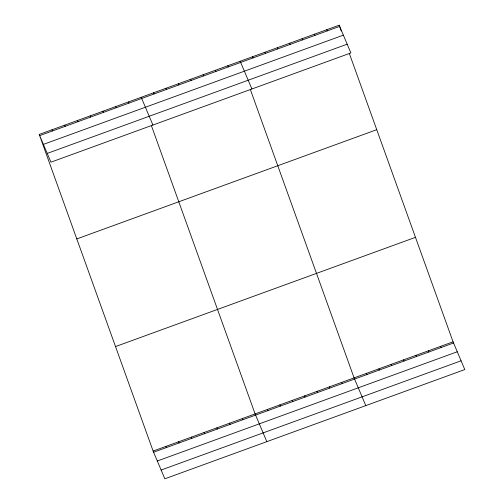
<?xml version="1.0" encoding="UTF-8"?>
<svg xmlns="http://www.w3.org/2000/svg" width="504" height="504" viewBox="0 0 504 504"><rect width="100%" height="100%" fill="white"/><g stroke="black" fill="none" stroke-linecap="round" stroke-linejoin="round"><path stroke-width="0.76" d="M39.218 134.436L339.161 25.2L350.885 52.939L50.935 162.175L39.218 134.436L153.115 451.061L164.839 478.8L464.783 369.564L453.065 341.825L349.341 53.5M39.715 135.607L339.658 26.378M43.42 144.377L343.363 35.141M47.231 153.411L347.18 44.176M76.803 238.921L376.753 129.685M115.529 346.569L415.479 237.34M153.115 451.061L453.065 341.825M153.613 452.233L453.562 343.004M157.317 461.002L457.267 351.767M161.135 470.037L461.078 360.801M326.794 29.704L327.285 30.883M314.42 34.209L314.918 35.387M440.691 346.33L441.189 347.508M302.047 38.72L302.545 39.898M428.318 350.834L428.816 352.012M289.674 43.224L290.172 44.402M415.945 355.345L416.443 356.523M277.301 47.729L277.798 48.907M403.572 359.85L404.069 361.028M264.928 52.233L265.425 53.411M391.199 364.354L391.696 365.532M252.554 56.744L253.052 57.916M378.825 368.859L379.323 370.037M251.899 88.987L240.181 61.249L240.704 62.698M366.458 373.37L366.95 374.541M227.808 65.753L228.306 66.931M365.803 405.613L354.085 377.874L250.362 89.548M215.435 70.258L215.933 71.436M341.712 382.379L342.21 383.557M203.062 74.762L203.559 75.94M329.339 386.883L329.837 388.061M190.688 79.273L191.186 80.445M316.966 391.387L317.463 392.566M178.315 83.777L178.813 84.956M304.592 395.898L305.09 397.076M165.942 88.282L166.44 89.46M292.219 400.403L292.717 401.581M153.569 92.786L154.067 93.965M279.846 404.907L280.344 406.085M152.92 125.036L141.196 97.291L141.719 98.746M267.473 409.412L267.971 410.59M128.451 101.934L128.948 103.112M266.818 441.661L255.1 413.916L151.376 125.59M115.706 106.577L116.203 107.755M242.355 418.559L242.852 419.738M102.955 111.22L103.452 112.398M229.603 423.202L230.101 424.381M90.21 115.863L90.707 117.041M216.859 427.846L217.356 429.024M77.459 120.506L77.956 121.684M204.107 432.489L204.605 433.667M64.714 125.15L65.211 126.328M191.363 437.132L191.86 438.31M51.962 129.793L52.46 130.971M178.611 441.775L179.109 442.953M165.866 446.418L166.364 447.596M339.161 25.2L341.252 31.002"/></g></svg>
